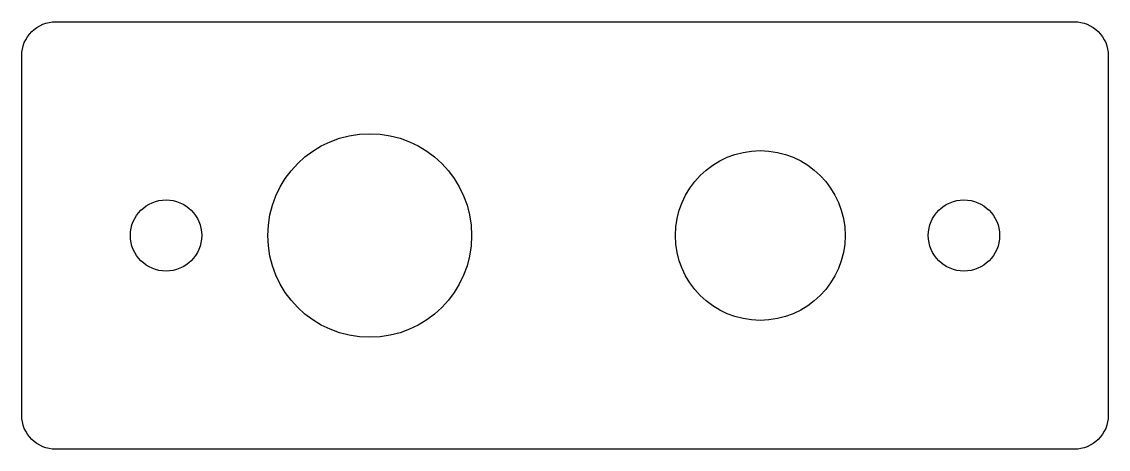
# Model space of a CAD drawing. Header units: millimetres. Extents: x -16 to 16, y -6.3 to 6.3.
import ezdxf

# ---------------------------------------------------------------- set-up
doc = ezdxf.new("R2010")
doc.units = ezdxf.units.MM
doc.layers.get('0').update_dxf_attribs({"linetype": 'CONTINUOUS'})

msp = doc.modelspace()

# ---------------------------------------------------------------- linework, layer by layer
for points in [[(16, -5.3, -0.414214), (15, -6.3), (-15, -6.3, -0.414214), (-16, -5.3), (-16, 5.3, -0.414214), (-15, 6.3), (15, 6.3, -0.414214), (16, 5.3)], [(16, 5.3), (16, -5.3, -0.414214), (15, -6.3), (-15, -6.3, -0.414214), (-16, -5.3), (-16, 5.3, -0.414214), (-15, 6.3), (15, 6.3, -0.414214)]]:
    msp.add_lwpolyline(points, format="xyb", close=True)
for centre, radius in [((-5.75, 0), 3), ((-5.75, 0), 3), ((5.75, 0), 2.5), ((5.75, 0), 2.5), ((-11.75, 0), 1.05), ((-11.75, 0), 1.05), ((11.75, 0), 1.05), ((11.75, 0), 1.05)]:
    msp.add_circle(centre, radius)

doc.saveas('drawing.dxf')
